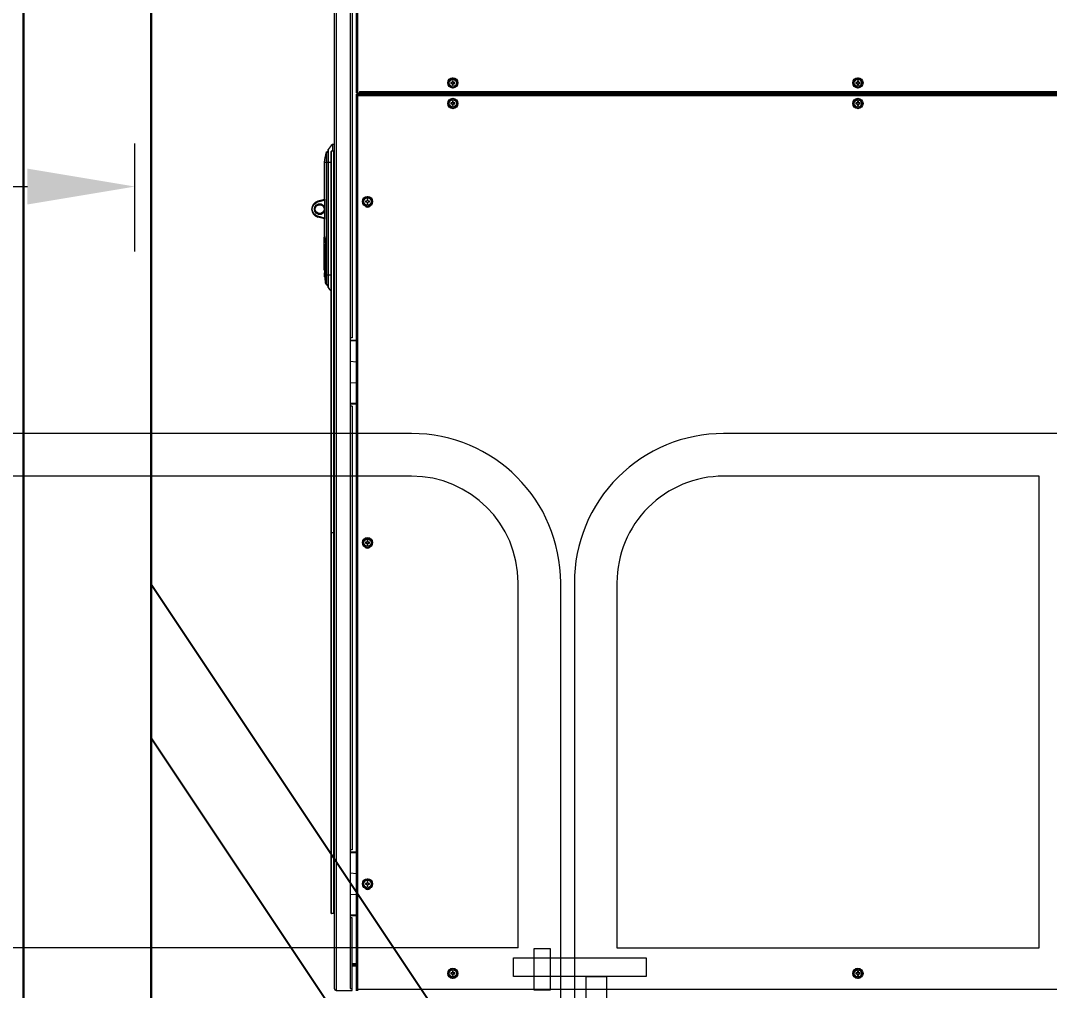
# Model space of a CAD drawing. Header units: millimetres. Extents: x 55614 to 110757, y -66981 to -47484.
# Drawn here: x 101693 to 102899, y -51158 to -50020 of the extents above; entities that cross this region are included whole.
import ezdxf

# ---------------------------------------------------------------- set-up
doc = ezdxf.new("R2010")
doc.units = ezdxf.units.MM
doc.layers.get('0').update_dxf_attribs({"lineweight": 15})
doc.layers.get('Defpoints').update_dxf_attribs({"lineweight": 15})
doc.layers.add('AM_0', color=7, linetype='Continuous', lineweight=30)
doc.layers.add('THICK', color=7, linetype='Continuous', lineweight=0)
doc.styles.add('TH_GBDIM', font='romans.shx', dxfattribs={"width": 0.8, "bigfont": 'gbcbig.shx'})
doc.styles.add('标准', font='simsun.ttc', dxfattribs={"width": 0.667})
doc.dimstyles.new('TH_GBDIM', dxfattribs={"dimscale": 42, "dimtxt": 3, "dimasz": 3, "dimexe": 1.2, "dimexo": 0, "dimgap": 1, "dimtad": 1, "dimdec": 1, "dimlfac": -1.5, "dimdsep": 46, "dimtxsty": 'TH_GBDIM', "dimcen": 2.5, "dimclrd": 130, "dimclre": 130, "dimclrt": 3, "dimadec": 0, "dimazin": 2, "dimtfac": 0.714286, "dimtdec": 1, "dimtmove": 0, "dimatfit": 3, "dimfxl": 1, "dimtolj": 1, "dimtzin": 0, "dimlwd": -1, "dimlwe": -1, "dimarcsym": 0})

# ---------------------------------------------------------------- blocks, each defined once
blk = doc.blocks.new('*D1424')
at = {"color": 130}
for p, q in [((100252, -50679.5), (100252, -50164.6)), ((101826.8, -50291.1), (101826.8, -50164.6)), ((100378, -50215), (101700.8, -50215))]:
    blk.add_line(p, q, dxfattribs=at)
for points in [[(100378, -50194), (100378, -50236), (100252, -50215)], [(101700.8, -50236), (101700.8, -50194), (101826.8, -50215)]]:
    blk.add_solid(points, dxfattribs=at)
at = {"layer": 'Defpoints', "color": 0}
for p in [(101826.8, -50215), (101826.8, -50291.1), (100252, -50679.5)]:
    blk.add_point(p, dxfattribs=at)
at = {"color": 3, "insert": (101039.4, -50110), "char_height": 126, "attachment_point": 5, "style": '标准'}
blk.add_mtext('\\A1;\\A1;1575', dxfattribs=at)
blk = doc.blocks.new('y5i76i7676')
at = {"color": 7, "linetype": 'Continuous'}
for p, q in [((950546.8, -64551.6, 19235.7), (948772.8, -64551.6, 19235.7)), ((950546.8, -64601.6, 19235.7), (949684.8, -64601.6, 19235.7)), ((950671.8, -65154.6, 19235.7), (950671.8, -64726.6, 19235.7)), ((950721.8, -65604.6, 19235.7), (950721.8, -64726.6, 19235.7)), ((950671.8, -65154.6, 19235.7), (949684.8, -65154.6, 19235.7))]:
    blk.add_line(p, q, dxfattribs=at)
for points in [[(951877.8, -64726.6, 0.414214), (951702.8, -64551.6), (950912.8, -64551.6, 0.414214), (950737.8, -64726.6), (950737.8, -65704.6), (951877.8, -65704.6)], [(950787.8, -65154.6), (951282.8, -65154.6), (951282.8, -64601.6), (950912.8, -64601.6, 0.414214), (950787.8, -64726.6)]]:
    blk.add_lwpolyline(points, format="xyb", close=True)
for points in [[(950690.7, -65155.6), (950709.5, -65155.6), (950709.5, -65204.2), (950690.7, -65204.2)], [(950666.3, -65166.5), (950822, -65166.5), (950822, -65188.4), (950666.3, -65188.4)], [(950751.6, -65188.4), (950775.4, -65188.4), (950775.4, -65247.7), (950751.6, -65247.7)]]:
    blk.add_lwpolyline(points, close=True)
for radius in [175, 125]:
    blk.add_arc((950546.8, -64726.6, 19235.7), radius, 0, 90, dxfattribs=at)
blk = doc.blocks.new('tuy67ui67')
at = {"color": 136, "linetype": 'Continuous'}
for p, q in [((17193.2, 16504.7), (17193.2, 14434.1)), ((17195.4, 16506.9), (17195.4, 14431.9)), ((17219.2, 15484.4), (17219.2, 16506.9)), ((17220.9, 15484.4), (17220.9, 16505.2)), ((17212, 15716.9), (17212, 15196.9)), ((17214.2, 15716.9), (17214.2, 15196.9)), ((17327.2, 15498.8), (17332.2, 15501.7)), ((17332.2, 15501.7), (17337.2, 15498.8)), ((17802.2, 15498.8), (17807.2, 15501.7)), ((17807.2, 15501.7), (17812.2, 15498.8)), ((17327.2, 15493), (17327.2, 15498.8)), ((17327.2, 15493), (17332.2, 15490.1)), ((17329.7, 15496.4), (17329.7, 15495.4)), ((17331.2, 15496.4), (17329.7, 15496.4)), ((17329.7, 15495.4), (17331.2, 15495.4)), ((17331.7, 15498.4), (17331.7, 15496.9)), ((17332.7, 15498.4), (17331.7, 15498.4)), ((17331.7, 15494.9), (17331.7, 15493.4)), ((17331.7, 15493.4), (17332.7, 15493.4)), ((17332.2, 15490.1), (17337.2, 15493)), ((17332.7, 15496.9), (17332.7, 15498.4)), ((17332.7, 15493.4), (17332.7, 15494.9)), ((17334.7, 15496.4), (17333.2, 15496.4)), ((17333.2, 15495.4), (17334.7, 15495.4)), ((17334.7, 15495.4), (17334.7, 15496.4)), ((17337.2, 15493), (17337.2, 15498.8)), ((17802.2, 15493), (17802.2, 15498.8)), ((17802.2, 15493), (17807.2, 15490.1)), ((17804.7, 15496.4), (17804.7, 15495.4)), ((17806.2, 15496.4), (17804.7, 15496.4)), ((17804.7, 15495.4), (17806.2, 15495.4)), ((17806.7, 15498.4), (17806.7, 15496.9)), ((17807.7, 15498.4), (17806.7, 15498.4)), ((17806.7, 15494.9), (17806.7, 15493.4)), ((17806.7, 15493.4), (17807.7, 15493.4)), ((17807.2, 15490.1), (17812.2, 15493)), ((17807.7, 15496.9), (17807.7, 15498.4)), ((17807.7, 15493.4), (17807.7, 15494.9)), ((17809.7, 15496.4), (17808.2, 15496.4)), ((17808.2, 15495.4), (17809.7, 15495.4)), ((17809.7, 15495.4), (17809.7, 15496.4)), ((17812.2, 15493), (17812.2, 15498.8)), ((17219.2, 15484.4), (18870.2, 15484.4)), ((17219.2, 14431.4), (17219.2, 15482.9)), ((17219.2, 15482.9), (18870.2, 15482.9)), ((17220.7, 15484.4), (17220.7, 15482.9)), ((17220.9, 15481.2), (17220.9, 15484.4)), ((18868.5, 15483.1), (17220.9, 15483.1)), ((17220.9, 14433.1), (17220.9, 15481.2)), ((17220.9, 15481.2), (18868.5, 15481.2)), ((17222.9, 15485.9), (17222.9, 15484.4)), ((17222.9, 15485.9), (18866.5, 15485.9)), ((17327.2, 15474.8), (17332.2, 15477.7)), ((17332.2, 15477.7), (17337.2, 15474.8)), ((17802.2, 15474.8), (17807.2, 15477.7)), ((17807.2, 15477.7), (17812.2, 15474.8)), ((17327.2, 15469), (17327.2, 15474.8)), ((17327.2, 15469), (17332.2, 15466.1)), ((17329.7, 15472.4), (17329.7, 15471.4)), ((17331.2, 15472.4), (17329.7, 15472.4)), ((17329.7, 15471.4), (17331.2, 15471.4)), ((17331.7, 15474.4), (17331.7, 15472.9)), ((17332.7, 15474.4), (17331.7, 15474.4)), ((17331.7, 15470.9), (17331.7, 15469.4)), ((17331.7, 15469.4), (17332.7, 15469.4)), ((17332.2, 15466.1), (17337.2, 15469)), ((17332.7, 15472.9), (17332.7, 15474.4)), ((17332.7, 15469.4), (17332.7, 15470.9)), ((17334.7, 15472.4), (17333.2, 15472.4)), ((17333.2, 15471.4), (17334.7, 15471.4)), ((17334.7, 15471.4), (17334.7, 15472.4)), ((17337.2, 15469), (17337.2, 15474.8)), ((17802.2, 15469), (17802.2, 15474.8)), ((17802.2, 15469), (17807.2, 15466.1)), ((17804.7, 15472.4), (17804.7, 15471.4)), ((17806.2, 15472.4), (17804.7, 15472.4)), ((17804.7, 15471.4), (17806.2, 15471.4)), ((17806.7, 15474.4), (17806.7, 15472.9)), ((17807.7, 15474.4), (17806.7, 15474.4)), ((17806.7, 15470.9), (17806.7, 15469.4)), ((17806.7, 15469.4), (17807.7, 15469.4)), ((17807.2, 15466.1), (17812.2, 15469)), ((17807.7, 15472.9), (17807.7, 15474.4)), ((17807.7, 15469.4), (17807.7, 15470.9)), ((17809.7, 15472.4), (17808.2, 15472.4)), ((17808.2, 15471.4), (17809.7, 15471.4)), ((17809.7, 15471.4), (17809.7, 15472.4)), ((17812.2, 15469), (17812.2, 15474.8)), ((17185.9, 15417.5), (17185.9, 15256.3)), ((17186, 15417.7), (17186, 15417.7)), ((17186, 15417.2), (17186, 15417.7)), ((17186, 15256.1), (17186, 15417.2)), ((17191.2, 15423.9), (17191.2, 15415.9)), ((17191.3, 15423.9), (17191.3, 15415.9)), ((17193, 15423.9), (17191.3, 15423.9)), ((17193, 15423.9), (17193, 15415.9)), ((17183.9, 15414.2), (17183.9, 15259.6)), ((17183.9, 15414.2), (17183.9, 15414.2)), ((17189.6, 14522.2), (17189.6, 15415.6)), ((17189.9, 14521.9), (17189.9, 15415.9)), ((17192.9, 15415.9), (17189.9, 15415.9)), ((17192.9, 15415.9), (17189.9, 15415.9)), ((17192.9, 14521.9), (17192.9, 15415.9)), ((17181.5, 15402.9), (17181.5, 15359.8)), ((17181.5, 15402.9), (17189.6, 15402.9)), ((17181.8, 15359.1), (17173.9, 15357.1)), ((17174.1, 15356.3), (17181.8, 15358.3)), ((17181.6, 15359.8), (17181.5, 15359.8)), ((17181.7, 15359.8), (17181.6, 15359.8)), ((17181.8, 15359.7), (17181.7, 15359.8)), ((17181.8, 15359.7), (17181.8, 15359.7)), ((17181.8, 15359.6), (17181.8, 15359.5)), ((17181.8, 15359.6), (17181.8, 15359.5)), ((17181.8, 15359.6), (17181.8, 15359.4)), ((17181.8, 15359.6), (17181.8, 15359.6)), ((17181.8, 15359.6), (17181.8, 15359.6)), ((17181.8, 15359.6), (17181.8, 15359.6)), ((17181.8, 15359.4), (17181.8, 15359.1)), ((17181.8, 15359.2), (17181.8, 15359.1)), ((17181.8, 15359.1), (17181.8, 15336.7)), ((17181.8, 15359.1), (17181.8, 15336.7)), ((17181.8, 15359.1), (17181.8, 15359.1)), ((17227.2, 15359.8), (17232.2, 15362.7)), ((17227.2, 15354), (17227.2, 15359.8)), ((17229.7, 15357.4), (17229.7, 15356.4)), ((17231.2, 15357.4), (17229.7, 15357.4)), ((17229.7, 15356.4), (17231.2, 15356.4)), ((17231.7, 15359.4), (17231.7, 15357.9)), ((17232.7, 15359.4), (17231.7, 15359.4)), ((17231.7, 15355.9), (17231.7, 15354.4)), ((17232.2, 15362.7), (17237.2, 15359.8)), ((17232.7, 15357.9), (17232.7, 15359.4)), ((17232.7, 15354.4), (17232.7, 15355.9)), ((17234.7, 15357.4), (17233.2, 15357.4)), ((17233.2, 15356.4), (17234.7, 15356.4)), ((17234.7, 15356.4), (17234.7, 15357.4)), ((17237.2, 15354), (17237.2, 15359.8)), ((17176.2, 15353.2), (17176.2, 15354.2)), ((17227.2, 15354), (17232.2, 15351.1)), ((17229.8, 15351.2), (17230.4, 15351.2)), ((17230.3, 15350.9), (17232.2, 15350.9)), ((17231.7, 15354.4), (17232.7, 15354.4)), ((17232.2, 15351.1), (17237.2, 15354)), ((17181.8, 15336.7), (17173.9, 15338.7)), ((17181.8, 15337.5), (17174.1, 15339.5)), ((17176.2, 15341.7), (17176.2, 15342.7)), ((17181.5, 15336), (17181.5, 15316)), ((17181.5, 15336), (17181.7, 15336)), ((17181.8, 15336.1), (17181.7, 15336)), ((17181.7, 15336), (17181.7, 15336)), ((17181.8, 15336), (17181.7, 15336)), ((17181.7, 15336), (17181.7, 15336)), ((17181.8, 15336.7), (17181.8, 15336.5)), ((17181.8, 15336.7), (17181.8, 15336.6)), ((17181.8, 15336.7), (17181.8, 15336.7)), ((17181.8, 15336.5), (17181.8, 15336.4)), ((17181.8, 15336.4), (17181.8, 15336.2)), ((17181.8, 15336.4), (17181.8, 15336.2)), ((17181.8, 15336.2), (17181.8, 15336.1)), ((17181.8, 15336.2), (17181.8, 15336)), ((17181.8, 15336.2), (17181.8, 15336.2)), ((17181.8, 15336.2), (17181.8, 15336.2)), ((17181.8, 15336.2), (17181.8, 15336.2)), ((17181.8, 15336.1), (17181.8, 15336.1)), ((17181.5, 15316), (17181.6, 15315.8)), ((17181.5, 15316), (17181.6, 15315.8)), ((17181.5, 15276.4), (17181.5, 15315.2)), ((17181.5, 15315.2), (17181.6, 15315)), ((17181.6, 15315.8), (17181.6, 15315.7)), ((17181.6, 15315.8), (17181.8, 15315.1)), ((17181.6, 15315.7), (17181.8, 15315.1)), ((17182.8, 15306.9), (17182.8, 15262.5)), ((17182.8, 15306.9), (17183.1, 15306.9)), ((17183, 15306.9), (17183, 15262.4)), ((17183.1, 15306.9), (17183.1, 15261.8)), ((17183.1, 15261.6), (17183.1, 15306.9)), ((17181.5, 15276.4), (17181.5, 15276.3)), ((17181.5, 15276.4), (17181.6, 15276.3)), ((17181.5, 15276.3), (17181.6, 15276.2)), ((17181.5, 15276.3), (17181.6, 15276.2)), ((17181.5, 15272), (17181.5, 15269.9)), ((17181.6, 15276.3), (17181.6, 15275.8)), ((17181.6, 15276.2), (17181.7, 15275.7)), ((17181.7, 15272.9), (17181.6, 15272.7)), ((17181.6, 15272.7), (17181.6, 15272.7)), ((17181.6, 15272.7), (17181.6, 15272.6)), ((17181.6, 15272.7), (17181.6, 15272.7)), ((17181.6, 15272.7), (17181.6, 15272.7)), ((17181.7, 15272.6), (17181.6, 15272.7)), ((17181.6, 15272.6), (17181.6, 15272.6)), ((17181.6, 15272.6), (17181.6, 15272.6)), ((17181.6, 15272.6), (17181.6, 15272.5)), ((17181.6, 15272.5), (17181.6, 15272.6)), ((17181.6, 15272.5), (17181.6, 15272.5)), ((17181.7, 15272.4), (17181.6, 15272.5)), ((17181.6, 15272.5), (17181.7, 15272.4)), ((17181.7, 15275.7), (17181.8, 15275)), ((17181.7, 15273.1), (17181.8, 15273.3)), ((17181.8, 15273.3), (17181.7, 15273.1)), ((17181.7, 15273.1), (17181.7, 15272.9)), ((17181.7, 15272.6), (17181.7, 15272.6)), ((17181.8, 15272.6), (17181.7, 15272.6)), ((17181.7, 15272.4), (17181.8, 15272.4)), ((17181.7, 15272.2), (17181.7, 15271.5)), ((17181.9, 15272.2), (17181.7, 15272.2)), ((17181.7, 15271.4), (17181.8, 15271.6)), ((17181.8, 15271.6), (17181.7, 15271.4)), ((17181.7, 15271.2), (17181.7, 15271.4)), ((17181.7, 15271.4), (17181.7, 15271.2)), ((17181.8, 15275), (17181.9, 15274.1)), ((17181.9, 15273.6), (17181.8, 15273.3)), ((17181.8, 15273.3), (17181.8, 15273.3)), ((17181.8, 15272.5), (17181.8, 15272.6)), ((17181.8, 15272.4), (17181.8, 15272.4)), ((17181.8, 15272.4), (17181.9, 15272.4)), ((17181.8, 15272.4), (17181.8, 15272.4)), ((17181.8, 15272.4), (17181.9, 15272.4)), ((17181.9, 15271.9), (17181.8, 15271.8)), ((17181.9, 15271.9), (17181.8, 15271.6)), ((17181.8, 15271.8), (17181.8, 15271.7)), ((17181.8, 15271.7), (17181.8, 15271.6)), ((17181.8, 15271.6), (17181.8, 15271.6)), ((17181.9, 15274.3), (17182, 15273.2)), ((17181.9, 15274.1), (17182, 15273)), ((17181.9, 15273.6), (17181.9, 15273.6)), ((17181.9, 15273.6), (17181.9, 15273.6)), ((17181.9, 15272.4), (17181.9, 15272.1)), ((17181.9, 15272.4), (17181.9, 15272.4)), ((17181.9, 15272.4), (17181.9, 15272.3)), ((17181.9, 15272.4), (17181.9, 15272.4)), ((17181.9, 15272.3), (17181.9, 15272.2)), ((17181.9, 15272.2), (17181.9, 15272.2)), ((17181.9, 15272.2), (17181.9, 15272)), ((17181.9, 15272.1), (17181.9, 15271.9)), ((17181.9, 15272), (17181.9, 15271.9)), ((17182, 15273.2), (17182.1, 15272.1)), ((17182, 15273), (17182.1, 15271.8)), ((17182.1, 15272.1), (17182.1, 15270.9)), ((17182.1, 15271.8), (17182.1, 15270.9)), ((17181.6, 15270.9), (17181.7, 15271.2)), ((17181.7, 15271.2), (17181.6, 15271)), ((17181.6, 15271), (17181.6, 15270.9)), ((17181.6, 15271), (17181.6, 15270.9)), ((17181.6, 15270.9), (17181.6, 15270.9)), ((17181.7, 15270.7), (17181.6, 15270.9)), ((17181.6, 15270.9), (17181.6, 15270.9)), ((17181.6, 15270.8), (17181.6, 15270.8)), ((17181.6, 15270.8), (17181.7, 15270.6)), ((17181.7, 15269.4), (17181.6, 15269.3)), ((17181.6, 15269.3), (17181.6, 15269.2)), ((17181.6, 15269.2), (17181.6, 15269.1)), ((17181.6, 15269.2), (17181.6, 15269.1)), ((17181.6, 15269.2), (17181.6, 15269.2)), ((17181.6, 15269.1), (17181.6, 15269.1)), ((17181.6, 15269.1), (17181.7, 15268.9)), ((17181.6, 15269.1), (17181.6, 15269.1)), ((17181.7, 15270.4), (17181.7, 15270.7)), ((17181.7, 15270.6), (17181.7, 15270.4)), ((17181.7, 15270.4), (17181.8, 15270.2)), ((17181.8, 15270.2), (17181.7, 15270.4)), ((17181.7, 15270.3), (17181.7, 15269.7)), ((17181.9, 15269.7), (17181.7, 15269.7)), ((17181.8, 15269.4), (17181.7, 15269.4)), ((17181.7, 15269.2), (17181.8, 15269.2)), ((17181.7, 15268.9), (17181.7, 15268.7)), ((17181.7, 15268.7), (17181.8, 15268.5)), ((17181.8, 15268.5), (17181.7, 15268.7)), ((17181.8, 15270.2), (17181.8, 15270.2)), ((17181.8, 15270.2), (17181.8, 15270.1)), ((17181.8, 15270.2), (17181.9, 15270)), ((17181.8, 15270.1), (17181.8, 15269.9)), ((17181.8, 15269.9), (17181.9, 15269.7)), ((17181.8, 15269.4), (17181.8, 15269.3)), ((17181.9, 15269.4), (17181.8, 15269.4)), ((17181.9, 15269.4), (17181.8, 15269.4)), ((17181.8, 15269.4), (17181.8, 15269.4)), ((17181.9, 15269.4), (17181.8, 15269.4)), ((17181.9, 15269.3), (17181.8, 15269.2)), ((17181.8, 15268.5), (17181.8, 15268.5)), ((17181.8, 15268.5), (17181.9, 15268.2)), ((17181.9, 15270), (17181.9, 15269.7)), ((17181.9, 15269.7), (17181.9, 15269.5)), ((17181.9, 15269.7), (17181.9, 15269.6)), ((17181.9, 15269.7), (17181.9, 15269.6)), ((17181.9, 15269.6), (17181.9, 15269.5)), ((17181.9, 15269.5), (17181.9, 15269.5)), ((17181.9, 15269.5), (17181.9, 15269.4)), ((17181.9, 15269.5), (17181.9, 15269.3)), ((17181.9, 15269.5), (17181.9, 15269.4)), ((17181.9, 15268.2), (17181.9, 15268.2)), ((17181.9, 15268.2), (17181.9, 15268.2)), ((17182.1, 15270.9), (17182.1, 15265.4)), ((17182.1, 15270.9), (17182.1, 15265.3)), ((17182.1, 15270.9), (17189.6, 15270.9)), ((17182.1, 15265.4), (17182.1, 15265.3)), ((17182.1, 15265.3), (17182.8, 15262.5)), ((17183, 15262.4), (17183.1, 15262.4)), ((17183.1, 15261.8), (17183.1, 15261.6)), ((17183.9, 15259.6), (17183.1, 15261.6)), ((17211.7, 15196.9), (17211.7, 15116.9)), ((17214.2, 15196.9), (17211.7, 15196.9)), ((17211.7, 15194.4), (17219.2, 15194.4)), ((17219.2, 15193.4), (17211.7, 15193.4)), ((17211.7, 15169.7), (17219.2, 15169)), ((17211.7, 15144.2), (17219.2, 15144.8)), ((17211.7, 15120.4), (17219.2, 15120.4)), ((17219.2, 15119.4), (17211.7, 15119.4)), ((17214.2, 15116.9), (17211.7, 15116.9)), ((17212, 15116.9), (17212, 14596.9)), ((17214.2, 15116.9), (17214.2, 14596.9)), ((17189.6, 14968.9), (17193.2, 14968.9)), ((17227.2, 14959.8), (17232.2, 14962.7)), ((17227.2, 14954), (17227.2, 14959.8)), ((17231.7, 14959.4), (17231.7, 14957.9)), ((17232.7, 14959.4), (17231.7, 14959.4)), ((17232.2, 14962.7), (17237.2, 14959.8)), ((17232.7, 14957.9), (17232.7, 14959.4)), ((17237.2, 14954), (17237.2, 14959.8)), ((17227.2, 14954), (17232.2, 14951.1)), ((17229.7, 14957.4), (17229.7, 14956.4)), ((17231.2, 14957.4), (17229.7, 14957.4)), ((17229.7, 14956.4), (17231.2, 14956.4)), ((17229.8, 14951.2), (17230.4, 14951.2)), ((17230.3, 14950.9), (17232.2, 14950.9)), ((17231.7, 14955.9), (17231.7, 14954.4)), ((17231.7, 14954.4), (17232.7, 14954.4)), ((17232.2, 14951.1), (17237.2, 14954)), ((17232.7, 14954.4), (17232.7, 14955.9)), ((17234.7, 14957.4), (17233.2, 14957.4)), ((17233.2, 14956.4), (17234.7, 14956.4)), ((17234.7, 14956.4), (17234.7, 14957.4)), ((17211.7, 14596.9), (17211.7, 14516.9)), ((17214.2, 14596.9), (17211.7, 14596.9)), ((17211.7, 14594.4), (17219.2, 14594.4)), ((17219.2, 14593.4), (17211.7, 14593.4)), ((17211.7, 14569.7), (17219.2, 14569)), ((17227.2, 14559.8), (17232.2, 14562.7)), ((17227.2, 14554), (17227.2, 14559.8)), ((17232.2, 14562.7), (17237.2, 14559.8)), ((17237.2, 14554), (17237.2, 14559.8)), ((17227.2, 14554), (17232.2, 14551.1)), ((17229.7, 14557.4), (17229.7, 14556.4)), ((17231.2, 14557.4), (17229.7, 14557.4)), ((17229.7, 14556.4), (17231.2, 14556.4)), ((17229.8, 14551.2), (17230.4, 14551.2)), ((17230.3, 14550.9), (17232.2, 14550.9)), ((17231.7, 14559.4), (17231.7, 14557.9)), ((17232.7, 14559.4), (17231.7, 14559.4)), ((17231.7, 14555.9), (17231.7, 14554.4)), ((17231.7, 14554.4), (17232.7, 14554.4)), ((17232.2, 14551.1), (17237.2, 14554)), ((17232.7, 14557.9), (17232.7, 14559.4)), ((17232.7, 14554.4), (17232.7, 14555.9)), ((17234.7, 14557.4), (17233.2, 14557.4)), ((17233.2, 14556.4), (17234.7, 14556.4)), ((17234.7, 14556.4), (17234.7, 14557.4)), ((17211.7, 14544.2), (17219.2, 14544.8)), ((17192.9, 14521.9), (17189.9, 14521.9)), ((17192.9, 14521.9), (17189.9, 14521.9)), ((17211.7, 14520.4), (17219.2, 14520.4)), ((17219.2, 14519.4), (17211.7, 14519.4)), ((17214.2, 14516.9), (17211.7, 14516.9)), ((17212, 14516.9), (17212, 14434.1)), ((17214.2, 14431.9), (17214.2, 14516.9)), ((17214.2, 14463.4), (17219.2, 14463.4)), ((17219.2, 14461.9), (17214.2, 14461.9)), ((17219.2, 14460.4), (17214.2, 14460.4)), ((17327.2, 14454.8), (17332.2, 14457.7)), ((17327.2, 14449), (17327.2, 14454.8)), ((17331.2, 14452.4), (17329.7, 14452.4)), ((17329.7, 14452.4), (17329.7, 14451.4)), ((17329.7, 14451.4), (17331.2, 14451.4)), ((17332.7, 14454.4), (17331.7, 14454.4)), ((17331.7, 14454.4), (17331.7, 14452.9)), ((17332.2, 14457.7), (17337.2, 14454.8)), ((17332.7, 14452.9), (17332.7, 14454.4)), ((17334.7, 14452.4), (17333.2, 14452.4)), ((17333.2, 14451.4), (17334.7, 14451.4)), ((17334.7, 14451.4), (17334.7, 14452.4)), ((17337.2, 14449), (17337.2, 14454.8)), ((17802.2, 14454.8), (17807.2, 14457.7)), ((17802.2, 14449), (17802.2, 14454.8)), ((17806.2, 14452.4), (17804.7, 14452.4)), ((17804.7, 14452.4), (17804.7, 14451.4)), ((17804.7, 14451.4), (17806.2, 14451.4)), ((17807.7, 14454.4), (17806.7, 14454.4)), ((17806.7, 14454.4), (17806.7, 14452.9)), ((17807.2, 14457.7), (17812.2, 14454.8)), ((17807.7, 14452.9), (17807.7, 14454.4)), ((17809.7, 14452.4), (17808.2, 14452.4)), ((17808.2, 14451.4), (17809.7, 14451.4)), ((17809.7, 14451.4), (17809.7, 14452.4)), ((17812.2, 14449), (17812.2, 14454.8)), ((17327.2, 14449), (17332.2, 14446.1)), ((17331.7, 14450.9), (17331.7, 14449.4)), ((17331.7, 14449.4), (17332.7, 14449.4)), ((17332.2, 14446.1), (17337.2, 14449)), ((17332.7, 14449.4), (17332.7, 14450.9)), ((17802.2, 14449), (17807.2, 14446.1)), ((17806.7, 14450.9), (17806.7, 14449.4)), ((17806.7, 14449.4), (17807.7, 14449.4)), ((17807.2, 14446.1), (17812.2, 14449)), ((17807.7, 14449.4), (17807.7, 14450.9)), ((17195.4, 14431.9), (17214.2, 14431.9)), ((17212, 14434.1), (17214.2, 14434.1)), ((18868.5, 14433.1), (17220.9, 14433.1)), ((17220.9, 14431.4), (17220.9, 14433.1))]:
    blk.add_line(p, q, dxfattribs=at)
for points in [[(17185.9, 15415.6), (17185.4, 15415.5), (17184.8, 15415.2), (17184.3, 15414.8), (17183.9, 15414.2)], [(17183.9, 15414.2), (17184.2, 15414.5), (17184.7, 15414.9), (17185.3, 15415), (17185.9, 15415.1)], [(17185.9, 15399.7), (17185.9, 15399.6), (17185.8, 15399.4), (17185.9, 15399.1), (17185.9, 15399)], [(17174.1, 15339.5), (17172.3, 15340.1), (17170.7, 15341.2), (17169.4, 15342.6), (17168.4, 15344.2), (17167.7, 15346), (17167.5, 15347.9), (17167.7, 15349.8), (17168.4, 15351.6), (17169.4, 15353.3), (17170.7, 15354.6), (17172.3, 15355.7), (17174.1, 15356.3)], [(17173.9, 15357.1), (17173.9, 15357.1), (17174, 15356.9), (17174, 15356.6), (17174.1, 15356.3)], [(17181.7, 15359.8), (17181.8, 15359.8), (17181.8, 15359.6)], [(17181.8, 15359.7), (17181.8, 15359.7), (17181.8, 15359.7), (17181.8, 15359.6), (17181.8, 15359.6)], [(17181.8, 15359.5), (17181.8, 15359.3), (17181.8, 15359.2), (17181.8, 15359.1)], [(17181.8, 15359.5), (17181.8, 15359.3), (17181.8, 15359.2)], [(17176.2, 15341.7), (17174.8, 15341.8), (17173.4, 15342.3), (17172.1, 15343.2), (17171.1, 15344.3), (17170.4, 15345.6), (17170, 15347.1), (17170, 15348.6), (17170.4, 15350.1), (17171.1, 15351.5), (17172.1, 15352.6), (17173.3, 15353.5), (17174.8, 15354), (17176.2, 15354.2)], [(17176.2, 15354.2), (17177.7, 15354), (17179.1, 15353.5), (17180.3, 15352.6), (17181.3, 15351.5), (17181.8, 15350.6)], [(17181.8, 15345.2), (17181.3, 15344.3), (17180.3, 15343.2), (17179.1, 15342.4), (17177.7, 15341.8), (17176.2, 15341.7)], [(17173.9, 15338.7), (17173.9, 15338.7), (17174, 15338.9), (17174, 15339.2), (17174.1, 15339.5)], [(17181.8, 15336.7), (17181.8, 15336.6), (17181.8, 15336.5), (17181.8, 15336.4)], [(17181.8, 15336.5), (17181.8, 15336.4), (17181.8, 15336.3), (17181.8, 15336.2)], [(17181.7, 15315.4), (17181.7, 15315.4), (17181.6, 15315.3), (17181.5, 15315.3), (17181.5, 15315.2)], [(17181.6, 15315), (17181.8, 15314.4), (17182, 15313.4), (17182.3, 15312.1), (17182.6, 15310.5), (17182.7, 15308.7), (17182.8, 15306.9)], [(17181.8, 15315.1), (17182, 15314.3), (17182.3, 15313.1), (17182.6, 15311.7), (17182.9, 15310), (17183, 15308.3), (17183.1, 15306.9)], [(17181.8, 15315.1), (17182.1, 15314.1), (17182.5, 15312.6), (17182.8, 15310.7), (17183, 15308.7), (17183.1, 15306.9)], [(17182.1, 15314.1), (17182.2, 15313.5), (17182.5, 15312.1), (17182.8, 15310.5), (17182.9, 15308.7), (17183, 15306.9)], [(17181.6, 15275.8), (17181.8, 15275.2), (17181.9, 15274.3)], [(17181.6, 15272.7), (17181.7, 15272.9), (17181.7, 15273.1)], [(17181.6, 15272.6), (17181.6, 15272.6), (17181.6, 15272.6), (17181.6, 15272.7)], [(17181.8, 15272.6), (17181.9, 15272.5), (17181.9, 15272.4)], [(17181.9, 15272.4), (17181.8, 15272.4), (17181.8, 15272.5)], [(17181.8, 15271.6), (17181.8, 15271.6), (17181.8, 15271.6), (17181.8, 15271.6)], [(17181.6, 15270.9), (17181.6, 15270.8), (17181.6, 15270.8)], [(17181.6, 15270.8), (17181.6, 15270.8), (17181.6, 15270.9), (17181.6, 15270.9)], [(17181.7, 15269.4), (17181.6, 15269.3), (17181.6, 15269.2)], [(17181.6, 15269.1), (17181.7, 15269.2), (17181.7, 15269.2)], [(17181.7, 15268.7), (17181.7, 15268.9), (17181.6, 15269.1)], [(17181.6, 15269.1), (17181.6, 15269.1), (17181.6, 15269.1)], [(17181.8, 15269.3), (17181.8, 15269.2), (17181.8, 15269.2), (17181.8, 15269.2)], [(17193.2, 14434.1), (17193.3, 14433.9), (17193.3, 14433.7), (17193.4, 14433.5), (17193.6, 14433.3), (17193.8, 14433.1), (17194, 14432.9), (17194.2, 14432.7), (17194.5, 14432.5), (17194.8, 14432.3), (17195.1, 14432.1), (17195.4, 14431.9)]]:
    blk.add_lwpolyline(points, dxfattribs=at)
for centre, radius in [((17332.2, 15495.9), 6), ((17807.2, 15495.9), 6), ((17332.2, 15495.9), 4.25), ((17807.2, 15495.9), 4.25), ((17332.2, 15471.9), 6), ((17807.2, 15471.9), 6), ((17332.2, 15471.9), 4.25), ((17807.2, 15471.9), 4.25), ((17232.2, 15356.9), 6), ((17232.2, 15356.9), 4.25), ((17176.2, 15347.9), 5.25), ((17232.2, 14956.9), 6), ((17232.2, 14956.9), 4.25), ((17232.2, 14556.9), 6), ((17232.2, 14556.9), 4.25), ((17332.2, 14451.9), 6), ((17332.2, 14451.9), 4.25), ((17807.2, 14451.9), 6), ((17807.2, 14451.9), 4.25)]:
    blk.add_circle(centre, radius, dxfattribs=at)
for centre, radius, start, end in [((17332.2, 15495.9), 5.47, 84.0076, 95.9924), ((17807.2, 15495.9), 5.47, 84.0076, 95.9924), ((17332.2, 15495.9), 5.47, 144.0076, 155.9924), ((17332.2, 15495.9), 5.47, 204.0076, 215.9924), ((17331.2, 15496.9), 0.5, 270, 0), ((17331.2, 15494.9), 0.5, 0, 90), ((17332.2, 15495.9), 5.47, 264.0076, 275.9924), ((17333.2, 15496.9), 0.5, 180, 270), ((17333.2, 15494.9), 0.5, 90, 180), ((17332.2, 15495.9), 5.47, 24.0076, 35.9924), ((17332.2, 15495.9), 5.47, 324.0076, 335.9924), ((17807.2, 15495.9), 5.47, 144.0076, 155.9924), ((17807.2, 15495.9), 5.47, 204.0076, 215.9924), ((17806.2, 15496.9), 0.5, 270, 0), ((17806.2, 15494.9), 0.5, 0, 90), ((17807.2, 15495.9), 5.47, 264.0076, 275.9924), ((17808.2, 15496.9), 0.5, 180, 270), ((17808.2, 15494.9), 0.5, 90, 180), ((17807.2, 15495.9), 5.47, 24.0076, 35.9924), ((17807.2, 15495.9), 5.47, 324.0076, 335.9924), ((17332.2, 15471.9), 5.47, 84.0076, 95.9924), ((17807.2, 15471.9), 5.47, 84.0076, 95.9924), ((17332.2, 15471.9), 5.47, 144.0076, 155.9924), ((17332.2, 15471.9), 5.47, 204.0076, 215.9924), ((17331.2, 15472.9), 0.5, 270, 0), ((17331.2, 15470.9), 0.5, 0, 90), ((17332.2, 15471.9), 5.47, 264.0076, 275.9924), ((17333.2, 15472.9), 0.5, 180, 270), ((17333.2, 15470.9), 0.5, 90, 180), ((17332.2, 15471.9), 5.47, 24.0076, 35.9924), ((17332.2, 15471.9), 5.47, 324.0076, 335.9924), ((17807.2, 15471.9), 5.47, 144.0076, 155.9924), ((17807.2, 15471.9), 5.47, 204.0076, 215.9924), ((17806.2, 15472.9), 0.5, 270, 0), ((17806.2, 15470.9), 0.5, 0, 90), ((17807.2, 15471.9), 5.47, 264.0076, 275.9924), ((17808.2, 15472.9), 0.5, 180, 270), ((17808.2, 15470.9), 0.5, 90, 180), ((17807.2, 15471.9), 5.47, 24.0076, 35.9924), ((17807.2, 15471.9), 5.47, 324.0076, 335.9924), ((17186.4, 15417.5), 0.5, 147.9959, 180.0001), ((17209.8, 15402.9), 28, 131.5654, 148.1297), ((17191.3, 15423.7), 0.2, 90, 131.5653), ((17193, 15423.7), 0.2, 360, 90), ((17209.5, 15402.9), 28, 156.2697, 180), ((17186.2, 15413.2), 2.5, 95.9458, 156.2671), ((17189.9, 15415.6), 0.3, 90, 180), ((17192.9, 15415.6), 0.3, 0, 90), ((17176.2, 15347.9), 9.5, 103.9998, 256.0002), ((17181.7, 15359.8), 0.2, 179.9997, 283.9952), ((17232.2, 15356.9), 5.47, 144.0076, 155.9924), ((17231.2, 15357.9), 0.5, 270, 0), ((17231.2, 15355.9), 0.5, 0, 90), ((17232.2, 15356.9), 5.47, 84.0076, 95.9924), ((17233.2, 15357.9), 0.5, 180, 270), ((17233.2, 15355.9), 0.5, 90, 180), ((17232.2, 15356.9), 5.47, 24.0076, 35.9924), ((17232.2, 15356.9), 5.47, 204.0076, 215.9924), ((17232.2, 15354.4), 4, 222.8324, 317.1676), ((17232.2, 15356.9), 5.47, 264.0076, 275.9924), ((17232.2, 15356.9), 5.47, 324.0076, 335.9924), ((17181.7, 15336), 0.2, 76.0049, 180.0005), ((17181.7, 15272), 0.2, 90, 180), ((17187, 15270.9), 5.75, 151.3741, 152.2195), ((17181.7, 15269.9), 0.2, 180, 270), ((17187, 15270.9), 5.75, 207.7805, 211.3911), ((17183, 15262.6), 0.2, 197.3711, 270), ((17186.7, 15260.8), 3, 203.7878, 256.0133), ((17186.4, 15256.3), 0.5, 179.9999, 212.0041), ((17209.8, 15270.9), 28, 211.8703, 223.85), ((17232.2, 14956.9), 5.47, 144.0076, 155.9924), ((17231.2, 14957.9), 0.5, 270, 0), ((17232.2, 14956.9), 5.47, 84.0076, 95.9924), ((17233.2, 14957.9), 0.5, 180, 270), ((17232.2, 14956.9), 5.47, 24.0076, 35.9924), ((17232.2, 14956.9), 5.47, 204.0076, 215.9924), ((17232.2, 14954.4), 4, 222.8324, 317.1676), ((17231.2, 14955.9), 0.5, 0, 90), ((17232.2, 14956.9), 5.47, 264.0076, 275.9924), ((17233.2, 14955.9), 0.5, 90, 180), ((17232.2, 14956.9), 5.47, 324.0076, 335.9924), ((17232.2, 14556.9), 5.47, 144.0076, 155.9924), ((17232.2, 14556.9), 5.47, 84.0076, 95.9924), ((17232.2, 14556.9), 5.47, 24.0076, 35.9924), ((17232.2, 14556.9), 5.47, 204.0076, 215.9924), ((17232.2, 14554.4), 4, 222.8324, 317.1676), ((17231.2, 14557.9), 0.5, 270, 0), ((17231.2, 14555.9), 0.5, 0, 90), ((17232.2, 14556.9), 5.47, 264.0076, 275.9924), ((17233.2, 14557.9), 0.5, 180, 270), ((17233.2, 14555.9), 0.5, 90, 180), ((17232.2, 14556.9), 5.47, 324.0076, 335.9924), ((17189.9, 14522.2), 0.3, 180, 270), ((17192.9, 14522.2), 0.3, 270, 0), ((17332.2, 14451.9), 5.47, 144.0076, 155.9924), ((17331.2, 14452.9), 0.5, 270, 0), ((17331.2, 14450.9), 0.5, 0, 90), ((17332.2, 14451.9), 5.47, 84.0076, 95.9924), ((17333.2, 14452.9), 0.5, 180, 270), ((17333.2, 14450.9), 0.5, 90, 180), ((17332.2, 14451.9), 5.47, 24.0076, 35.9924), ((17807.2, 14451.9), 5.47, 144.0076, 155.9924), ((17806.2, 14452.9), 0.5, 270, 0), ((17806.2, 14450.9), 0.5, 0, 90), ((17807.2, 14451.9), 5.47, 84.0076, 95.9924), ((17808.2, 14452.9), 0.5, 180, 270), ((17808.2, 14450.9), 0.5, 90, 180), ((17807.2, 14451.9), 5.47, 24.0076, 35.9924), ((17332.2, 14451.9), 5.47, 204.0076, 215.9924), ((17332.2, 14451.9), 5.47, 264.0076, 275.9924), ((17332.2, 14451.9), 5.47, 324.0076, 335.9924), ((17807.2, 14451.9), 5.47, 204.0076, 215.9924), ((17807.2, 14451.9), 5.47, 264.0076, 275.9924), ((17807.2, 14451.9), 5.47, 324.0076, 335.9924), ((17195.4, 14434.1), 2.2, 180, 270)]:
    blk.add_arc(centre, radius, start, end, dxfattribs=at)
for centre, major_axis, start_param, end_param in [((17189.9, 15415.6), (0, 0.3), 0.000091, 1.570764), ((17192.9, 15415.6), (0, 0.3), -0.546732, 0), ((17192.9, 15415.6), (0.3, 0), 0.508832, 1.024065), ((17192.9, 15415.6), (0, 0.3), -1.570825, -1.061993), ((17189.9, 14522.2), (0.3, 0), 3.141593, 3.650405), ((17189.9, 14522.2), (0, 0.3), 2.079608, 3.141549), ((17192.9, 14522.2), (0, 0.3), 3.141593, 4.203536), ((17192.9, 14522.2), (0.3, 0), -0.508832, 0)]:
    blk.add_ellipse(centre, major_axis=major_axis, ratio=1, start_param=start_param, end_param=end_param, dxfattribs=at)
blk = doc.blocks.new('ETGRY5RTE5')
at = {"layer": 'AM_0'}
for points in [[(60941.1, -34802.4), (60789.1, -34802.4), (60789.1, -32142.4), (60941.1, -32142.4)], [(60939.1, -32142.4), (60939.1, -34802.4)]]:
    blk.add_lwpolyline(points, dxfattribs=at)
at = {"layer": 'THICK', "lineweight": -3}
blk.add_lwpolyline([(61499.2, -34740.4), (61379, -34740.4), (60939.1, -34080.5), (60939.1, -33900.2)], close=True, dxfattribs=at)
blk.add_blockref('tuy67ui67', (43960.4, -48808.3), dxfattribs=at)

msp = doc.modelspace()

# ---------------------------------------------------------------- block references
at = {"layer": 'THICK', "lineweight": -3}
for name, p in [('ETGRY5RTE5', (40906.937, -16781.106, 19235.731)), ('y5i76i7676', (-848395.765, 14047.054))]:
    msp.add_blockref(name, p, dxfattribs=at)

# ---------------------------------------------------------------- dimensions: what is measured, and where the dimension line sits
dim = msp.add_linear_dim(base=(101826.839, -50215), p1=(100252.038, -50679.524, 19235.731), p2=(101826.839, -50291.116, 19235.731), text='\\A1;<>', dimstyle='TH_GBDIM', override={"dimdec": 0, "dimtxsty": '标准'})
dim.commit()
dim.dimension.update_dxf_attribs({"geometry": '*D1424', "text_midpoint": (101039.438, -50110)})

doc.saveas('drawing.dxf')
